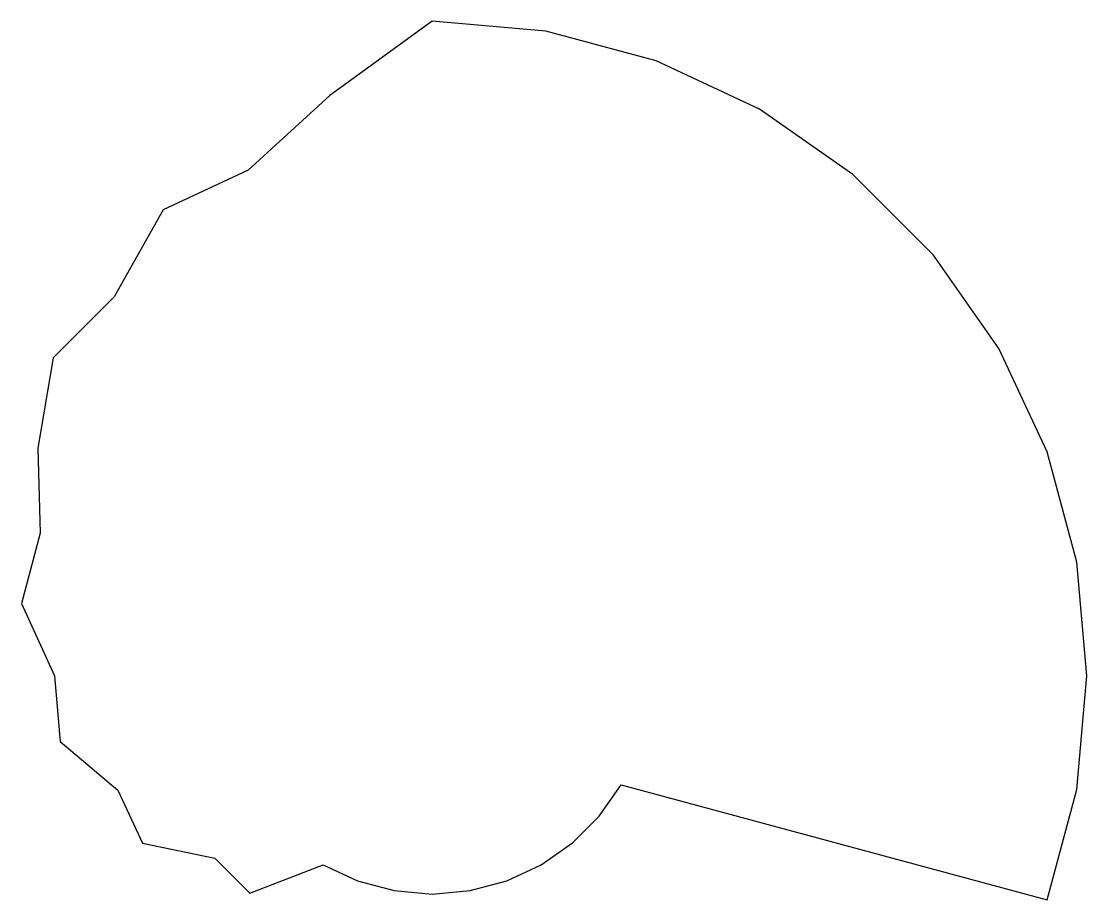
# Model space of a CAD drawing. Header units: metres. Extents: x -57 to 90, y -31 to 90.
import ezdxf

# ---------------------------------------------------------------- set-up
doc = ezdxf.new("R2010")
doc.units = ezdxf.units.M

msp = doc.modelspace()

# ---------------------------------------------------------------- linework, layer by layer
for p, q in [((0, 90), (-14.07, 79.78)), ((15.63, 88.63), (0, 90)), ((30.78, 84.57), (15.63, 88.63)), ((45, 77.94), (30.78, 84.57)), ((-14.07, 79.78), (-25.31, 69.53)), ((57.85, 68.94), (45, 77.94)), ((-25.31, 69.53), (-36.99, 64.08)), ((68.94, 57.85), (57.85, 68.94)), ((-36.99, 64.08), (-43.73, 52.12)), ((77.94, 45), (68.94, 57.85)), ((-43.73, 52.12), (-52.12, 43.73)), ((84.57, 30.78), (77.94, 45)), ((-52.12, 43.73), (-54.23, 31.31)), ((-54.23, 31.31), (-53.92, 19.62)), ((88.63, 15.63), (84.57, 30.78)), ((-53.92, 19.62), (-56.5, 9.96)), ((90, 0), (88.63, 15.63)), ((-56.5, 9.96), (-51.96, 0)), ((-51.96, 0), (-51.17, -9.02)), ((88.63, -15.63), (90, 0)), ((-51.17, -9.02), (-43.24, -15.74)), ((-43.24, -15.74), (-39.85, -23.01)), ((22.98, -19.28), (25.98, -15)), ((25.98, -15), (84.57, -30.78)), ((84.57, -30.78), (88.63, -15.63)), ((19.28, -22.98), (22.98, -19.28)), ((-39.85, -23.01), (-29.87, -25.06)), ((15, -25.98), (19.28, -22.98)), ((-29.87, -25.06), (-25.06, -29.87)), ((-25.06, -29.87), (-15, -25.98)), ((-15, -25.98), (-10.26, -28.19)), ((10.26, -28.19), (15, -25.98)), ((-10.26, -28.19), (-5.21, -29.54)), ((5.21, -29.54), (10.26, -28.19)), ((-5.21, -29.54), (0, -30)), ((0, -30), (5.21, -29.54))]:
    msp.add_line(p, q)

doc.saveas('drawing.dxf')
